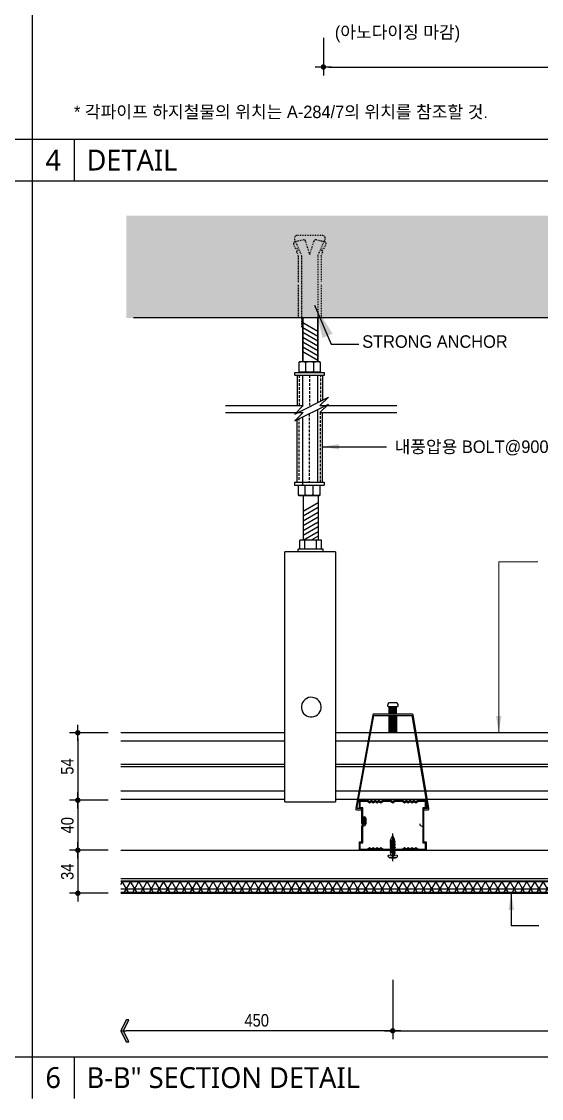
# Model space of a CAD drawing. Header units: millimetres. Extents: x 2352 to 12473, y 635 to 7997.
# Drawn here: x 8947 to 10195, y 2507 to 5089 of the extents above; entities that cross this region are included whole.
import ezdxf
from ezdxf.enums import TextEntityAlignment as Align

# ---------------------------------------------------------------- set-up
doc = ezdxf.new("R2010")
doc.units = ezdxf.units.MM
for name, pattern in [('A2', [8, 2, -2, 2, -2]), ('CENTER', [2, 1.25, -0.25, 0.25, -0.25]), ('CENTER2', [1.125, 0.75, -0.125, 0.125, -0.125]), ('HIDDEN', [9.525, 6.35, -3.175])]:
    doc.linetypes.add(name, pattern=pattern)
doc.layers.get('Defpoints').update_dxf_attribs({"color": 187})
for name, color, linetype in [('1', 1, 'Continuous'), ('A-ANO-LEAD', 7, 'Continuous'), ('A-ANO-TABL', 7, 'Continuous'), ('A-DIM', 7, 'Continuous'), ('A-DIM-1', 7, 'Continuous'), ('A-FIN-4', 8, 'Continuous'), ('A-TEXT-TITL', 7, 'Continuous'), ('A-TXT-M', 3, 'Continuous'), ('ANCHOR', 1, 'Continuous'), ('CARRING', 6, 'Continuous'), ('CEIL', 7, 'Continuous'), ('cen', 1, 'Continuous'), ('CEN1', 1, 'CENTER2'), ('clip', 8, 'Continuous'), ('FUR', 4, 'Continuous'), ('HANGER', 9, 'Continuous'), ('HAT', 5, 'Continuous'), ('HATCH', 8, 'Continuous'), ('PE', 9, 'Continuous'), ('SEC', 2, 'Continuous'), ('SYM', 7, 'Continuous'), ('TEXT', 4, 'Continuous'), ('WALL', 3, 'Continuous')]:
    doc.layers.add(name, color=color, linetype=linetype)
doc.layers.add('A-ANNO-LEAD', color=4, linetype='Continuous', lineweight=18)
doc.styles.get("Standard").update_dxf_attribs({"font": 'arial.ttf'})
doc.styles.add('돋움', font='', dxfattribs={"width": 0.9})
doc.styles.add('맑은고딕', font='malgun.ttf')
doc.styles.get('돋움').set_extended_font_data('Dotum')
doc.dimstyles.new('dmp_dim_10', dxfattribs={"dimscale": 10, "dimtxt": 3, "dimasz": 1.3, "dimexe": 2, "dimexo": 3, "dimgap": 1, "dimtad": 1, "dimtoh": 1, "dimdec": 0, "dimzin": 9, "dimdsep": 46, "dimlunit": 6, "dimtxsty": '돋움', "dimblk": 'dot_1', "dimcen": 0, "dimclrt": 3, "dimadec": 0, "dimazin": 0, "dimtm": 1e-09, "dimtfac": 1, "dimtdec": 0, "dimtix": 1, "dimtmove": 2, "dimatfit": 3, "dimldrblk": 'dot_1', "dimfxl": 1, "dimtolj": 1, "dimtzin": 0, "dimarcsym": 2})
doc.dimstyles.new('dmp_dim_100', dxfattribs={"dimscale": 100, "dimtxt": 3, "dimasz": 1.3, "dimexe": 2, "dimexo": 3, "dimgap": 1, "dimtad": 1, "dimdec": 0, "dimzin": 9, "dimdsep": 46, "dimlunit": 6, "dimtxsty": '돋움', "dimblk": 'dot_1', "dimcen": 0, "dimclrt": 3, "dimadec": 0, "dimazin": 0, "dimtm": 1e-09, "dimtfac": 1, "dimtdec": 0, "dimtix": 1, "dimtmove": 2, "dimatfit": 3, "dimldrblk": 'dot_1', "dimfxl": 1, "dimtolj": 1, "dimtzin": 0, "dimarcsym": 2})
doc.dimstyles.get("Standard").update_dxf_attribs({"dimtxt": 0.18, "dimasz": 0.18, "dimexe": 0.18, "dimexo": 0.0625, "dimgap": 0.09, "dimtad": 0, "dimtih": 1, "dimtoh": 1, "dimdec": 4, "dimzin": 0, "dimdsep": 46, "dimtxsty": 'Standard', "dimcen": 0.09, "dimadec": 0, "dimazin": 0, "dimtfac": 1, "dimtdec": 4, "dimtofl": 0, "dimtmove": 0, "dimatfit": 3, "dimfxl": 1, "dimtolj": 1, "dimtzin": 0, "dimarcsym": 0})

# ---------------------------------------------------------------- blocks, each defined once
blk = doc.blocks.new('dot_1')
blk.add_line((-1.5, 0), (1.5, 0))
at = {"const_width": 0.5}
blk.add_lwpolyline([(-0.25, 0, 1), (0.25, 0, 1)], format="xyb", close=True, dxfattribs=at)
blk = doc.blocks.new('*D237')
at = {"layer": 'A-DIM', "color": 0, "lineweight": -2, "transparency": 16777216}
for p, q in [((9155.2, 3383.9), (9062.3, 3383.9)), ((9082.3, 3370.9), (9082.3, 3235.2)), ((9155.2, 3222.2), (9062.3, 3222.2))]:
    blk.add_line(p, q, dxfattribs=at)
at = {"layer": 'Defpoints', "color": 0, "transparency": 16777216}
for p in [(9185.2, 3383.9), (9082.3, 3222.2), (9185.2, 3222.2)]:
    blk.add_point(p, dxfattribs=at)
at = {"layer": 'A-DIM', "color": 0, "lineweight": -2, "transparency": 16777216, "xscale": 13, "yscale": 13, "zscale": 13}
for p, rotation in [((9082.3, 3383.9), 90), ((9082.3, 3222.2), 270)]:
    blk.add_blockref('dot_1', p, dxfattribs=dict(at, rotation=rotation))
at = {"layer": 'A-DIM', "color": 3, "transparency": 16777216, "insert": (9057.3, 3303), "char_height": 30, "attachment_point": 5, "rotation": 90, "style": '돋움'}
blk.add_mtext('\\A1;54', dxfattribs=at)
blk = doc.blocks.new('*D238')
at = {"layer": 'A-DIM', "color": 0, "lineweight": -2, "transparency": 16777216}
for p, q in [((9155.2, 3222.2), (9062.3, 3222.2)), ((9082.3, 3209.2), (9082.3, 3115.2)), ((9155.2, 3102.2), (9062.3, 3102.2))]:
    blk.add_line(p, q, dxfattribs=at)
at = {"layer": 'Defpoints', "color": 0, "transparency": 16777216}
for p in [(9185.2, 3222.2), (9082.3, 3102.2), (9185.2, 3102.2)]:
    blk.add_point(p, dxfattribs=at)
at = {"layer": 'A-DIM', "color": 0, "lineweight": -2, "transparency": 16777216, "xscale": 13, "yscale": 13, "zscale": 13}
for p, rotation in [((9082.3, 3222.2), 90), ((9082.3, 3102.2), 270)]:
    blk.add_blockref('dot_1', p, dxfattribs=dict(at, rotation=rotation))
at = {"layer": 'A-DIM', "color": 3, "transparency": 16777216, "insert": (9057.3, 3162.2), "char_height": 30, "attachment_point": 5, "rotation": 90, "style": '돋움'}
blk.add_mtext('\\A1;40', dxfattribs=at)
blk = doc.blocks.new('*D239')
at = {"layer": 'A-DIM', "color": 0, "lineweight": -2, "transparency": 16777216}
for p, q in [((9155.2, 3102.2), (9062.3, 3102.2)), ((9082.3, 3089.2), (9082.3, 3012.1)), ((9155.2, 2999.1), (9062.3, 2999.1))]:
    blk.add_line(p, q, dxfattribs=at)
at = {"layer": 'Defpoints', "color": 0, "transparency": 16777216}
for p in [(9185.2, 3102.2), (9082.3, 2999.1), (9185.2, 2999.1)]:
    blk.add_point(p, dxfattribs=at)
at = {"layer": 'A-DIM', "color": 0, "lineweight": -2, "transparency": 16777216, "xscale": 13, "yscale": 13, "zscale": 13}
for p, rotation in [((9082.3, 3102.2), 90), ((9082.3, 2999.1), 270)]:
    blk.add_blockref('dot_1', p, dxfattribs=dict(at, rotation=rotation))
at = {"layer": 'A-DIM', "color": 3, "transparency": 16777216, "insert": (9057.3, 3050.7), "char_height": 30, "attachment_point": 5, "rotation": 90, "style": '돋움'}
blk.add_mtext('\\A1;34', dxfattribs=at)
blk = doc.blocks.new('*D240')
at = {"layer": 'A-DIM', "color": 0, "lineweight": -2, "transparency": 16777216}
for p, q in [((9837.6, 2791.5), (9837.6, 2649.3)), ((11187.6, 2779.9), (11187.6, 2649.3)), ((9850.6, 2669.3), (11174.6, 2669.3))]:
    blk.add_line(p, q, dxfattribs=at)
at = {"layer": 'Defpoints', "color": 0, "transparency": 16777216}
for p in [(9837.6, 2821.5), (11187.6, 2809.9), (11187.6, 2669.3)]:
    blk.add_point(p, dxfattribs=at)
at = {"layer": 'A-DIM', "color": 0, "lineweight": -2, "transparency": 16777216, "xscale": 13, "yscale": 13, "zscale": 13, "rotation": 180}
blk.add_blockref('dot_1', (9837.6, 2669.3), dxfattribs=at)
at = {"layer": 'A-DIM', "color": 0, "lineweight": -2, "transparency": 16777216, "xscale": 13, "yscale": 13, "zscale": 13}
blk.add_blockref('dot_1', (11187.6, 2669.3), dxfattribs=at)
at = {"layer": 'A-DIM', "color": 3, "transparency": 16777216, "insert": (10512.6, 2694.3), "char_height": 30, "attachment_point": 5, "style": '돋움'}
blk.add_mtext('\\A1;450', dxfattribs=at)
blk = doc.blocks.new('dot_2')
blk.add_hatch(color=256).paths.add_polyline_path([(-1, 2), (-1.5, 2), (-0.5, 0), (-1.5, -2), (-1, -2), (0, 0)])
blk.add_line((0, 0), (-1, 0))
blk.add_lwpolyline([(-1, 2), (-1.5, 2), (-0.5, 0), (-1.5, -2), (-1, -2), (0, 0)], close=True)
blk = doc.blocks.new('*D242')
at = {"layer": 'A-DIM-1', "color": 0, "lineweight": -2, "transparency": 16777216}
for p, q in [((9837.6, 2791.5), (9837.6, 2649.3)), ((9824.6, 2669.3), (9198.2, 2669.3))]:
    blk.add_line(p, q, dxfattribs=at)
at = {"layer": 'Defpoints', "color": 0, "transparency": 16777216}
for p in [(9185.2, 2821.5), (9837.6, 2821.5), (9185.2, 2669.3)]:
    blk.add_point(p, dxfattribs=at)
at = {"layer": 'A-DIM-1', "color": 0, "lineweight": -2, "transparency": 16777216, "xscale": 13, "yscale": 13, "zscale": 13, "rotation": 180}
blk.add_blockref('dot_2', (9185.2, 2669.3), dxfattribs=at)
at = {"layer": 'A-DIM-1', "color": 0, "lineweight": -2, "transparency": 16777216, "xscale": 13, "yscale": 13, "zscale": 13}
blk.add_blockref('dot_1', (9837.6, 2669.3), dxfattribs=at)
at = {"layer": 'A-DIM-1', "color": 3, "transparency": 16777216, "insert": (9511.4, 2694.3), "char_height": 30, "attachment_point": 5, "style": '돋움'}
blk.add_mtext('\\A1;450', dxfattribs=at)
blk = doc.blocks.new('*D256')
at = {"layer": 'A-DIM', "color": 0, "lineweight": -2, "transparency": 16777216}
for p, q in [((9671.5, 5050.3, 0), (9671.5, 4960.3, 0)), ((11671.5, 5050.3, 0), (11671.5, 4960.3, 0)), ((9684.5, 4980.3, 0), (11658.5, 4980.3, 0))]:
    blk.add_line(p, q, dxfattribs=at)
at = {"layer": 'Defpoints', "color": 0, "transparency": 16777216}
for p in [(9671.5, 5080.3), (11671.5, 5080.3), (11671.5, 4980.3, 0)]:
    blk.add_point(p, dxfattribs=at)
at = {"layer": 'A-DIM', "color": 0, "lineweight": -2, "transparency": 16777216, "xscale": 13, "yscale": 13, "zscale": 13, "rotation": 180}
blk.add_blockref('dot_1', (9671.5, 4980.3, 0), dxfattribs=at)
at = {"layer": 'A-DIM', "color": 0, "lineweight": -2, "transparency": 16777216, "xscale": 13, "yscale": 13, "zscale": 13}
blk.add_blockref('dot_1', (11671.5, 4980.3, 0), dxfattribs=at)
at = {"layer": 'A-DIM', "color": 3, "transparency": 16777216, "insert": (10671.5, 5005.3, 0), "char_height": 30, "attachment_point": 5, "style": '돋움'}
blk.add_mtext('\\A1;200', dxfattribs=at)
blk = doc.blocks.new('A$C1041300C')
at = {"layer": 'CEN1'}
for p, q in [((2, 17.38), (3.12, 19.75)), ((2, 16.2), (2, 17.38)), ((5, 17.38), (3.88, 19.75)), ((5, 16.82), (5, 17.38)), ((2, 17.12), (3.54, 17.12)), ((2, 14.97), (2, 15.7)), ((2, 13.74), (2, 14.47)), ((2, 12.5), (2, 13.24)), ((2, 11.27), (2, 12)), ((2, 10.04), (2, 10.77)), ((2, 8.81), (2, 9.54)), ((5, 15.58), (5, 16.32)), ((5, 14.35), (5, 15.08)), ((5, 13.12), (5, 13.85)), ((5, 11.88), (5, 12.62)), ((5, 10.65), (5, 11.38)), ((5, 9.42), (5, 10.15)), ((5, 8.18), (5, 8.92)), ((7, 4.88), (0, 4.88)), ((0, 4.88), (0, 3.88)), ((2, 7.57), (2, 8.31)), ((2, 6.34), (2, 7.07)), ((2, 4.88), (2, 5.84)), ((5, 6.95), (5, 7.68)), ((5, 4.88), (5, 6.45)), ((7, 3.88), (7, 4.88))]:
    blk.add_line(p, q, dxfattribs=at)
at = {"layer": 'CEN1', "linetype": 'CENTER'}
blk.add_line((3.5, 0), (3.5, 22.15), dxfattribs=at)
at = {"layer": 'CEN1', "linetype": 'Continuous'}
for p, q in [((5.49, 15.28), (1.5, 15.94)), ((5.49, 14.05), (1.5, 14.7)), ((5.49, 12.82), (1.5, 13.47)), ((5.49, 11.58), (1.5, 12.24)), ((5.49, 10.35), (1.5, 11)), ((5.49, 9.12), (1.5, 9.77)), ((1.51, 16), (2, 16.2)), ((1.51, 14.77), (2, 14.97)), ((1.51, 13.54), (2, 13.74)), ((1.51, 12.3), (2, 12.5)), ((1.51, 11.07), (2, 11.27)), ((1.51, 9.84), (2, 10.04)), ((1.51, 8.61), (2, 8.81)), ((1.52, 15.9), (2, 15.7)), ((1.52, 14.66), (2, 14.47)), ((1.52, 13.43), (2, 13.24)), ((1.52, 12.2), (2, 12)), ((1.52, 10.97), (2, 10.77)), ((1.52, 9.73), (2, 9.54)), ((5.48, 15.39), (1.56, 16.03)), ((5.48, 14.15), (1.56, 14.8)), ((5.48, 12.92), (1.56, 13.57)), ((5.48, 11.69), (1.56, 12.33)), ((5.48, 10.46), (1.56, 11.1)), ((5.48, 9.22), (1.56, 9.87)), ((5.48, 7.99), (1.56, 8.63)), ((5.49, 16.52), (2, 17.12)), ((5, 16.32), (2, 16.94)), ((5, 15.58), (2, 16.2)), ((5, 15.08), (2, 15.7)), ((5, 14.35), (2, 14.97)), ((5, 13.85), (2, 14.47)), ((5, 13.12), (2, 13.74)), ((5, 12.62), (2, 13.24)), ((5, 11.88), (2, 12.5)), ((5, 11.38), (2, 12)), ((5, 10.65), (2, 11.27)), ((5, 10.15), (2, 10.77)), ((5, 9.42), (2, 10.04)), ((5, 8.92), (2, 9.54)), ((5, 8.18), (2, 8.81)), ((5.48, 16.62), (2.25, 17.12)), ((5, 16.82), (3.54, 17.12)), ((5.48, 16.62), (5, 16.82)), ((5.49, 16.52), (5, 16.32)), ((5.48, 15.39), (5, 15.58)), ((5.49, 15.28), (5, 15.08)), ((5.48, 14.15), (5, 14.35)), ((5.49, 14.05), (5, 13.85)), ((5.48, 12.92), (5, 13.12)), ((5.49, 12.82), (5, 12.62)), ((5.48, 11.69), (5, 11.88)), ((5.49, 11.58), (5, 11.38)), ((5.48, 10.46), (5, 10.65)), ((5.49, 10.35), (5, 10.15)), ((5.48, 9.22), (5, 9.42)), ((5.49, 9.12), (5, 8.92)), ((5.49, 7.88), (1.5, 8.54)), ((5.49, 6.65), (1.5, 7.31)), ((3.55, 5.74), (1.5, 6.07)), ((1.51, 7.37), (2, 7.57)), ((1.51, 6.14), (2, 6.34)), ((1.52, 8.5), (2, 8.31)), ((1.52, 7.27), (2, 7.07)), ((1.52, 6.03), (2, 5.84)), ((5.48, 6.76), (1.56, 7.4)), ((3.57, 5.84), (1.56, 6.17)), ((5, 7.68), (2, 8.31)), ((5, 6.95), (2, 7.57)), ((5, 6.45), (2, 7.07)), ((3.57, 5.84), (2, 6.34)), ((3.55, 5.74), (2, 5.84)), ((5.48, 7.99), (5, 8.18)), ((5.49, 7.88), (5, 7.68)), ((5.48, 6.76), (5, 6.95)), ((5.49, 6.65), (5, 6.45))]:
    blk.add_line(p, q, dxfattribs=at)
at = {"layer": 'CEN1'}
blk.add_lwpolyline([(0.95, 2.63), (1.18, 2.83), (1.43, 2.93), (1.7, 2.94), (1.97, 2.91), (2.24, 2.84), (2.48, 2.78), (2.69, 2.73), (2.84, 2.73), (2.94, 2.79), (2.99, 2.9), (3.01, 3.06), (3.01, 3.25), (2.99, 3.46), (2.98, 3.66), (2.99, 3.86), (3.03, 4.03), (3.11, 4.17), (3.22, 4.26), (3.35, 4.32), (3.5, 4.34), (3.65, 4.32), (3.78, 4.26), (3.89, 4.17), (3.97, 4.03), (4.01, 3.86), (4.02, 3.66), (4.01, 3.46), (3.99, 3.25), (3.99, 3.06), (4.01, 2.9), (4.06, 2.79), (4.16, 2.73), (4.31, 2.73), (4.52, 2.78), (4.76, 2.84), (5.03, 2.91), (5.3, 2.94), (5.57, 2.93), (5.82, 2.83), (6.05, 2.63)], dxfattribs=at)
at = {"layer": 'CEN1', "linetype": 'Continuous'}
for centre, radius, start, end in [((3.5, 19.48), 0.46, 35.16271, 144.83729), ((1.59, 15.96), 0.0925, 150.07535, 220.13388), ((1.59, 14.72), 0.0925, 150.07535, 220.13388), ((1.59, 13.49), 0.0925, 150.07535, 220.13388), ((1.59, 12.26), 0.0925, 150.07535, 220.13388), ((1.59, 11.03), 0.0925, 150.07535, 220.13388), ((1.59, 9.79), 0.0925, 150.07535, 220.13388), ((5.41, 16.56), 0.0925, 330.07535, 40.13388), ((5.41, 15.33), 0.0925, 330.07535, 40.13388), ((5.41, 14.09), 0.0925, 330.07535, 40.13388), ((5.41, 12.86), 0.0925, 330.07535, 40.13388), ((5.41, 11.63), 0.0925, 330.07535, 40.13388), ((5.41, 10.4), 0.0925, 330.07535, 40.13388), ((5.41, 9.16), 0.0925, 330.07535, 40.13388), ((1.59, 8.56), 0.0925, 150.07535, 220.13388), ((1.59, 7.33), 0.0925, 150.07535, 220.13388), ((1.59, 6.09), 0.0925, 150.07535, 220.13388), ((3.53, 5.79), 0.0602, 290.68507, 49.27288), ((5.41, 7.93), 0.0925, 330.07535, 40.13388), ((5.41, 6.7), 0.0925, 330.07535, 40.13388)]:
    blk.add_arc(centre, radius, start, end, dxfattribs=at)
at = {"layer": 'CEN1'}
for centre, radius, start, end in [((1.3, 3.88), 1.3, 180.02335, 254.41138), ((3.5, 11.64), 9.36, 254.20502, 285.79498), ((5.7, 3.88), 1.3, 285.58862, 359.97665)]:
    blk.add_arc(centre, radius, start, end, dxfattribs=at)
blk = doc.blocks.new('111')
at = {"color": 8, "linetype": 'HIDDEN'}
blk.add_line((1764.31, -990.89), (1764.31, -1003.67), dxfattribs=at)
at = {"layer": 'WALL', "lineweight": 30, "ltscale": 6, "rotation": 180}
blk.add_blockref('A$C1041300C', (1767.81, -981.51), dxfattribs=at)

msp = doc.modelspace()

# ---------------------------------------------------------------- hatches: boundary and pattern name
h = msp.add_hatch()
h.set_pattern_fill('AR-CONC', color=8, scale=15, style=0)
h.set_pattern_definition([(50, (3232.36, -4097.77), (107.589, -9.4128), [11.25, -123.75]), (355, (3232.36, -4097.77), (-20.8127, 112.8288), [9, -99]), (100.4514, (3241.33, -4098.55), (86.7763, 103.416), [9.561, -105.1713]), (46.1842, (3232.36, -4067.77), (160.0862, -24.8279), [16.875, -185.625]), (96.6356, (3245.7, -4069.84), (140.1993, 146.1178), [14.3416, -157.757]), (351.1842, (3232.36, -4067.77), (140.1993, 146.1178), [13.5, -148.5]), (21, (3247.36, -4075.27), (89.53606, -60.39283), [11.25, -123.75]), (326, (3247.36, -4075.27), (36.4973, 108.7725), [9, -99]), (71.4514, (3254.83, -4080.3), (126.03336, 48.3797), [9.561, -105.1713]), (37.5, (3232.364, -4097.77), (1.82398, 49.93408), [0, -97.8, 0, -100.5, 0, -99.375]), (7.5, (3232.364, -4097.77), (39.46043, 59.16176), [0, -57.3, 0, -95.55, 0, -37.875]), (327.5, (3198.914, -4097.77), (80.07337, -3.38323), [0, -37.5, 0, -117, 0, -155.25]), (317.5, (3183.914, -4097.77), (87.47793, 15.01575), [0, -48.75, 0, -77.7, 0, -110.25])])
h.paths.add_polyline_path([(12176.12, 4378.56), (12176.12, 4624.24), (9198.98, 4624.24), (9198.98, 4378.56)])
at = {"layer": 'A-FIN-4'}
h = msp.add_hatch(dxfattribs=at)
h.set_pattern_fill('NET3', color=256, scale=5.4)
h.set_pattern_definition([(0, (-89896.474, 2307.135), (0, 17.145), []), (60, (-89896.474, 2307.135), (-14.8480055, 8.5725), []), (120, (-89896.474, 2307.135), (-14.8480055, -8.5725), [])])
h.paths.add_polyline_path([(12153.71, 3002.13), (12153.71, 3027.63), (9185.18, 3027.63), (9185.18, 3002.13)])
at = {"layer": 'HATCH'}
h = msp.add_hatch(dxfattribs=at)
h.set_pattern_fill('ANSI31', color=256, scale=80, angle=345, style=0)
h.set_pattern_definition([(30, (8639.372, 2562.471), (-5, 8.660254), [])])
h.paths.add_polyline_path([(9622.79, 3845.88), (9635.01, 3845.88), (9658.79, 3858.52), (9658.79, 3931), (9622.79, 3911.86)])

# ---------------------------------------------------------------- linework, layer by layer
for p, q in [((8973.22, 2507.13), (8973.22, 7997.13)), ((5443.22, 4707.13), (12473.22, 4707.13))]:
    msp.add_line(p, q)
at = {"layer": '1', "linetype": 'A2'}
for p, q in [((9669.28, 4576.13), (9608.19, 4576.13)), ((9604.28, 4545.16), (9599.76, 4556.45)), ((9624.55, 4565.8), (9602.06, 4560.8)), ((9619.35, 4527.67), (9602.27, 4567.1)), ((9619.35, 4527.67), (9602.27, 4567.1)), ((9604.28, 4545.16), (9607.81, 4546.47)), ((9610.49, 4539.89), (9607.81, 4546.47)), ((9638.74, 4530.9), (9628.33, 4563.63)), ((9638.74, 4530.9), (9628.33, 4563.63)), ((9638.74, 4530.9), (9649.15, 4563.63)), ((9638.74, 4530.9), (9649.15, 4563.63)), ((9675.41, 4560.8), (9652.93, 4565.8)), ((9658.12, 4527.67), (9675.21, 4567.1)), ((9658.12, 4527.67), (9675.21, 4567.1)), ((9666.99, 4539.89), (9669.67, 4546.47)), ((9673.19, 4545.16), (9669.67, 4546.47)), ((9673.19, 4545.16), (9677.71, 4556.45)), ((9606.95, 4538.47), (9610.49, 4539.89)), ((9611.28, 4527.67), (9606.95, 4538.47)), ((9611.28, 4527.67), (9606.95, 4538.47)), ((9611.28, 4464.54), (9611.28, 4527.67)), ((9619.35, 4356.63), (9619.35, 4527.67)), ((9658.12, 4527.67), (9658.12, 4356.63)), ((9666.2, 4527.67), (9670.52, 4538.47)), ((9666.2, 4527.67), (9670.52, 4538.47)), ((9666.2, 4527.67), (9666.2, 4464.54)), ((9670.52, 4538.47), (9666.99, 4539.89)), ((9611.28, 4379.89), (9611.28, 4458.08)), ((9666.2, 4458.08), (9666.2, 4379.89))]:
    msp.add_line(p, q, dxfattribs=at)
for centre, radius, start, end in [((9608.19, 4569.67), 6.46, 90, 203.42869), ((9669.28, 4569.67), 6.46, 336.57131, 90), ((9602.76, 4557.65), 3.23, 102.52881, 201.80141), ((9625.25, 4562.65), 3.23, 17.65012, 102.52881), ((9652.23, 4562.65), 3.23, 77.47119, 162.34988), ((9674.71, 4557.65), 3.23, 338.19859, 77.47119)]:
    msp.add_arc(centre, radius, start, end, dxfattribs=at)
at = {"layer": 'A-ANNO-LEAD'}
msp.add_lwpolyline([(10092.02, 3383.92), (10092.02, 3793.83), (10185.55, 3793.83)], dxfattribs=at)
for points in [[(9659.76, 4369.99), (9650.37, 4409.44), (9672.04, 4375.17)], [(10098.69, 3424.35), (10092.02, 3384.35), (10085.35, 3424.35)]]:
    msp.add_solid(points, dxfattribs=at)
at = {"layer": 'A-ANO-LEAD'}
msp.add_line((10122.04, 2999.13), (10122.04, 2921.14), dxfattribs=at)
at = {"layer": 'A-ANO-LEAD', "lineweight": -2}
msp.add_line((10188.37, 2921.14), (10122.04, 2921.14), dxfattribs=at)
at = {"layer": 'A-ANO-LEAD'}
msp.add_solid([(10128.7, 2959.13), (10122.04, 2999.13), (10115.37, 2959.13)], dxfattribs=at)
at = {"layer": 'A-ANO-TABL'}
for p, q in [((5443.22, 4807.13), (12473.22, 4807.13)), ((9073.22, 4807.13), (9073.22, 4707.13)), ((5443.22, 2607.13), (12473.22, 2607.13)), ((9073.22, 2607.13), (9073.22, 2507.13))]:
    msp.add_line(p, q, dxfattribs=at)
at = {"layer": 'A-FIN-4'}
for p, q in [((9185.18, 3034.67), (12153.71, 3034.67)), ((9185.18, 3029.13), (12153.71, 3029.13)), ((9185.18, 3027.63), (12153.71, 3027.63)), ((9185.18, 3002.13), (12153.71, 3002.13)), ((9185.18, 2999.13), (12153.71, 2999.13))]:
    msp.add_line(p, q, dxfattribs=at)
msp.add_lwpolyline([(12153.71, 2999.13), (10842.4, 2999.13), (10716.44, 2999.13), (9185.18, 2999.13)], dxfattribs=at)
at = {"layer": 'ANCHOR'}
for p, q in [((9700.54, 3818.18), (9578.79, 3818.18)), ((9578.79, 3218.17), (9578.79, 3818.18)), ((9687.69, 3818.18), (9591.64, 3818.18)), ((9700.54, 3818.18), (9700.54, 3218.17))]:
    msp.add_line(p, q, dxfattribs=at)
at = {"layer": 'CARRING'}
for p, q in [((9578.79, 3383.92), (9185.18, 3383.92)), ((9578.79, 3223.92), (9185.18, 3223.92))]:
    msp.add_line(p, q, dxfattribs=at)
at = {"layer": 'CARRING', "color": 8}
for p, q in [((9578.79, 3363.92), (9185.18, 3363.92)), ((9578.79, 3308.24), (9185.18, 3308.24)), ((9578.79, 3302.22), (9185.18, 3302.22)), ((9578.79, 3243.92), (9185.18, 3243.92))]:
    msp.add_line(p, q, dxfattribs=at)
at = {"layer": 'CARRING'}
for points in [[(11326.99, 3383.92), (10842.4, 3383.92), (10614.4, 3383.92), (10497.04, 3383.92), (9700.54, 3383.92)], [(11326.99, 3223.92), (10842.4, 3223.92), (10614.4, 3223.92), (10497.04, 3223.92), (9700.54, 3223.92)]]:
    msp.add_lwpolyline(points, dxfattribs=at)
at = {"layer": 'CARRING', "color": 8}
for points in [[(11326.99, 3363.92), (10842.4, 3363.92), (10614.4, 3363.92), (10497.04, 3363.92), (9700.54, 3363.92)], [(11326.99, 3308.24), (10842.4, 3308.24), (10614.4, 3308.24), (10497.04, 3308.24), (9700.54, 3308.24)], [(11326.99, 3302.22), (10842.4, 3302.22), (10614.4, 3302.22), (10497.04, 3302.22), (9700.54, 3302.22)], [(11326.99, 3243.92), (10842.4, 3243.92), (10614.4, 3243.92), (10497.04, 3243.92), (9700.54, 3243.92)]]:
    msp.add_lwpolyline(points, dxfattribs=at)
at = {"layer": 'CEIL'}
for p, q in [((9215.86, 4379.89), (12161.15, 4379.89)), ((9578.79, 3218.17), (9700.54, 3218.17))]:
    msp.add_line(p, q, dxfattribs=at)
at = {"layer": 'cen'}
msp.add_arc((9642.37, 3445.44), 23.63, 117.38711, 117.38705, dxfattribs=at)
at = {"layer": 'clip', "color": 1}
for p, q in [((9829.55, 3439.59), (9842.97, 3447.34)), ((9829.55, 3432.1), (9829.55, 3447.34)), ((9829.55, 3442.7), (9837.58, 3447.34)), ((9829.55, 3445.82), (9832.19, 3447.34)), ((9829.55, 3436.48), (9846.79, 3446.44)), ((9829.55, 3436.39), (9842.97, 3444.14)), ((9829.55, 3428.9), (9829.55, 3444.14)), ((9829.55, 3439.5), (9837.58, 3444.14)), ((9829.55, 3442.62), (9832.19, 3444.14)), ((9829.55, 3433.37), (9846.79, 3443.33)), ((9829.55, 3433.28), (9846.79, 3443.24)), ((9829.55, 3430.17), (9846.79, 3440.13)), ((9832.73, 3432.1), (9846.79, 3440.21)), ((9832.73, 3428.9), (9846.79, 3437.01)), ((9838.12, 3432.1), (9846.79, 3437.1)), ((9846.79, 3432.1), (9846.79, 3447.34)), ((9846.79, 3428.9), (9846.79, 3444.14)), ((9829.55, 3417.95), (9842.97, 3425.7)), ((9829.55, 3421.06), (9837.58, 3425.7)), ((9829.55, 3424.17), (9832.19, 3425.7)), ((9829.55, 3414.83), (9846.79, 3424.79)), ((9829.55, 3411.72), (9846.79, 3421.68)), ((9829.55, 3408.61), (9846.79, 3418.57)), ((9829.55, 3402.39), (9843.51, 3410.45)), ((9829.55, 3405.5), (9838.12, 3410.45)), ((9829.55, 3399.28), (9846.79, 3409.23)), ((9832.73, 3410.45), (9846.79, 3418.57)), ((9838.12, 3428.9), (9846.79, 3433.9)), ((9838.12, 3410.45), (9846.79, 3415.46)), ((9843.51, 3432.1), (9846.79, 3433.99)), ((9843.51, 3428.9), (9846.79, 3430.79)), ((9843.51, 3410.45), (9846.79, 3412.35)), ((9829.55, 3396.16), (9846.79, 3406.12)), ((9829.55, 3393.05), (9846.79, 3403.01)), ((9829.55, 3389.94), (9846.79, 3399.9)), ((9829.55, 3386.83), (9846.79, 3396.79)), ((9829.55, 3386.83), (9842.97, 3394.58)), ((9829.55, 3389.94), (9837.58, 3394.58)), ((9829.55, 3393.05), (9832.19, 3394.58)), ((9830.62, 3384.34), (9846.79, 3393.67)), ((9836.01, 3384.34), (9846.79, 3390.56)), ((9841.4, 3384.34), (9846.79, 3387.45))]:
    msp.add_line(p, q, dxfattribs=at)
msp.add_lwpolyline([(9851.11, 3448.94), (9851.11, 3449.56, 0.4142136), (9844.71, 3455.96), (9831.63, 3455.96, 0.4142136), (9825.23, 3449.56), (9825.23, 3448.94, 0.4142136), (9826.83, 3447.34), (9849.51, 3447.34, 0.4142136)], format="xyb", close=True, dxfattribs=at)
at = {"layer": 'clip', "color": 2}
msp.add_lwpolyline([(9909.79, 3198.97), (9921.49, 3198.97, 0.5023969), (9924.55, 3203.09), (9886.66, 3426.62, 0.3312062), (9883.59, 3428.9), (9792.75, 3428.9, 0.3312062), (9789.68, 3426.62), (9748.87, 3203.09, 0.5023969), (9751.94, 3198.97), (9763.63, 3198.97), (9763.63, 3202.17), (9751.94, 3202.17), (9792.75, 3425.7), (9883.59, 3425.7), (9921.49, 3202.17), (9909.79, 3202.17)], format="xyb", close=True, dxfattribs=at)
at = {"layer": 'clip', "color": 1}
msp.add_lwpolyline([(9829.55, 3384.34), (9829.55, 3425.7), (9846.79, 3425.7), (9846.79, 3383.86)], dxfattribs=at)
at = {"layer": 'FUR'}
for p, q in [((9628.66, 4271.48), (9628.66, 4250.15)), ((9648.05, 4271.48), (9648.05, 4250.15)), ((9602.82, 4247.89), (9673.89, 4247.89)), ((9602.82, 4241.43), (9602.82, 4247.89)), ((9602.82, 4241.43), (9673.89, 4241.43)), ((9673.89, 4241.43), (9673.89, 4247.89)), ((9673.89, 4241.43), (9673.89, 4247.89)), ((9601.83, 3984.51), (9672.9, 3984.51)), ((9601.83, 3984.51), (9601.83, 3978.05)), ((9601.83, 3978.05), (9672.9, 3978.05)), ((9672.9, 3984.51), (9672.9, 3978.05)), ((9627.67, 3954.46), (9627.67, 3975.78)), ((9647.06, 3954.46), (9647.06, 3975.78)), ((9610.78, 3817.88), (9610.78, 3823.88)), ((9666.79, 3845.88), (9614.78, 3845.88)), ((9614.78, 3823.88), (9614.78, 3845.88)), ((9626.78, 3823.88), (9626.78, 3845.88)), ((9654.79, 3823.88), (9654.79, 3845.88)), ((9666.79, 3823.88), (9666.79, 3845.88)), ((9670.79, 3817.88), (9670.79, 3823.88))]:
    msp.add_line(p, q, dxfattribs=at)
for points in [[(9664.2, 4250.15), (9664.2, 4271.48), (9662.59, 4273.74), (9614.12, 4273.74), (9612.51, 4271.48), (9612.51, 4250.15), (9614.12, 4247.89), (9662.59, 4247.89)], [(9663.21, 3975.78), (9663.21, 3954.46), (9661.6, 3952.2), (9613.13, 3952.2), (9611.52, 3954.46), (9611.52, 3975.78), (9613.13, 3978.05), (9661.6, 3978.05)]]:
    msp.add_lwpolyline(points, close=True, dxfattribs=at)
for points in [[(9664.2, 4271.48, 0.218444), (9648.05, 4271.48, 0.1820367), (9628.66, 4271.48, 0.218444), (9612.51, 4271.48)], [(9664.2, 4250.15, -0.218444), (9648.05, 4250.15, -0.1820367), (9628.66, 4250.15, -0.218444), (9612.51, 4250.15)], [(9663.21, 3975.78, 0.218444), (9647.06, 3975.78, 0.1820367), (9627.67, 3975.78, 0.218444), (9611.52, 3975.78)], [(9663.21, 3954.46, -0.218444), (9647.06, 3954.46, -0.1820367), (9627.67, 3954.46, -0.218444), (9611.52, 3954.46)]]:
    msp.add_lwpolyline(points, format="xyb", dxfattribs=at)
msp.add_lwpolyline([(9670.79, 3823.88), (9610.78, 3823.88)], dxfattribs=at)
at = {"layer": 'HANGER'}
for p, q in [((9621.78, 4273.74), (9621.78, 4379.89)), ((9621.78, 4379.25), (9621.78, 4273.74)), ((9657.78, 4273.74), (9657.78, 4379.89)), ((9657.78, 4379.25), (9657.78, 4273.74)), ((9621.78, 4168.39), (9621.78, 4241.43)), ((9657.78, 4175.76), (9657.78, 4241.43)), ((9657.78, 3984.51), (9657.78, 4159.14)), ((9621.78, 3977.14), (9621.78, 4141.14)), ((9622.79, 3952.2), (9622.79, 3845.88)), ((9658.79, 3952.2), (9658.79, 3845.88))]:
    msp.add_line(p, q, dxfattribs=at)
at = {"layer": 'HATCH'}
for p, q in [((9621.78, 4367.42), (9657.78, 4346.64)), ((9621.78, 4355.87), (9657.78, 4335.09)), ((9621.78, 4344.33), (9657.78, 4323.54)), ((9621.78, 4332.78), (9657.78, 4311.99)), ((9621.78, 4321.23), (9657.78, 4300.45)), ((9621.78, 4309.68), (9657.78, 4288.9)), ((9621.78, 4309.68), (9657.78, 4288.9)), ((9621.78, 4298.14), (9657.78, 4277.35)), ((9622.79, 3915.44), (9658.79, 3936.23)), ((9658.79, 3855.4), (9642.29, 3845.88))]:
    msp.add_line(p, q, dxfattribs=at)
at = {"layer": 'PE', "color": 9}
msp.add_line((9185.18, 3102.17), (12153.71, 3102.17), dxfattribs=at)
at = {"layer": 'SEC'}
for p, q in [((9768.03, 3178.88), (9768.03, 3166.88)), ((9770.43, 3178.88), (9770.43, 3166.88)), ((9772.83, 3178.88), (9772.83, 3165.46)), ((9768.03, 3166.88), (9765.63, 3166.88)), ((9768.03, 3174.88), (9768.03, 3166.88)), ((9768.03, 3174.88), (9770.43, 3174.88)), ((9770.43, 3174.88), (9770.43, 3166.88))]:
    msp.add_line(p, q, dxfattribs=at)
for points in [[(9763.63, 3166.48), (9763.63, 3202.17), (9757.63, 3202.17), (9757.63, 3222.17), (9777.63, 3222.17), (9782.13, 3218.97), (9786.63, 3222.17), (9791.13, 3218.97), (9795.63, 3222.17), (9800.13, 3218.97), (9804.63, 3222.17), (9809.13, 3218.97), (9813.63, 3222.17), (9833.13, 3222.17), (9837.63, 3218.97), (9842.13, 3222.17), (9861.63, 3222.17), (9866.13, 3218.97), (9870.63, 3222.17), (9875.13, 3218.97), (9879.63, 3222.17), (9884.13, 3218.97), (9888.63, 3222.17), (9893.13, 3218.97), (9897.63, 3222.17), (9917.63, 3222.17), (9917.63, 3202.17), (9911.63, 3202.17), (9911.63, 3122.17), (9917.63, 3122.17), (9917.63, 3102.17), (9897.63, 3102.17), (9893.13, 3105.37), (9888.63, 3102.17), (9884.13, 3105.37), (9879.63, 3102.17), (9875.13, 3105.37), (9870.63, 3102.17), (9866.13, 3105.37), (9861.63, 3102.17), (9842.13, 3102.17), (9837.63, 3105.37), (9842.13, 3102.17)], [(9765.63, 3166.88), (9765.63, 3204.17), (9759.63, 3204.17), (9759.63, 3220.17), (9776.87, 3220.17), (9782.13, 3216.29), (9786.63, 3219.49), (9791.13, 3216.29), (9795.63, 3219.49), (9800.13, 3216.29), (9804.63, 3219.49), (9809.13, 3216.29), (9814.39, 3220.17), (9832.18, 3220.17), (9837.63, 3216.29), (9843.08, 3220.17), (9860.87, 3220.17), (9866.13, 3216.29), (9870.63, 3219.49), (9875.13, 3216.29), (9879.63, 3219.49), (9884.13, 3216.29), (9888.63, 3219.49), (9893.13, 3216.29), (9898.39, 3220.17), (9915.63, 3220.17), (9915.63, 3204.17), (9909.63, 3204.17), (9909.63, 3120.17), (9915.63, 3120.17), (9915.63, 3104.17), (9898.39, 3104.17), (9893.13, 3108.05), (9888.63, 3104.85), (9884.13, 3108.05), (9879.63, 3104.85), (9875.13, 3108.05), (9870.63, 3104.85), (9866.13, 3108.05), (9860.87, 3104.17), (9843.08, 3104.17), (9837.63, 3108.05), (9832.18, 3104.17), (9814.39, 3104.17), (9809.13, 3108.05), (9804.63, 3104.85), (9800.13, 3108.05), (9795.63, 3104.85), (9791.13, 3108.05), (9786.63, 3104.85), (9782.13, 3108.05), (9776.87, 3104.17), (9759.63, 3104.17), (9759.63, 3120.17), (9765.63, 3120.17), (9765.63, 3159.15)], [(9813.63, 3102.17), (9833.13, 3102.17), (9837.63, 3105.37), (9833.13, 3102.17), (9813.63, 3102.17), (9809.13, 3105.37), (9804.63, 3102.17), (9800.13, 3105.37), (9795.63, 3102.17), (9791.13, 3105.37), (9786.63, 3102.17), (9782.13, 3105.37), (9777.63, 3102.17), (9757.63, 3102.17), (9757.63, 3122.17), (9763.63, 3122.17), (9763.63, 3160.47)]]:
    msp.add_lwpolyline(points, dxfattribs=at)
msp.add_lwpolyline([(9770.43, 3166.88, -1.0605521), (9763.63, 3166.88)], format="xyb", dxfattribs=at)
for centre, radius, start, end in [((9769.23, 3178.88), 3.6, 0, 180), ((9769.23, 3178.88), 1.2, 0, 180), ((9766.81, 3160.16), 3.19, 98.52124, 185.54347), ((9766.83, 3166.88), 1.2, 180, 0), ((9767.76, 3158.12), 2.37, 104.58443, 154.1568), ((9767.19, 3166.09), 5.68, 269.75995, 353.58041), ((9908.15, 3166.09), 5.68, 186.41959, 270.24005)]:
    msp.add_arc(centre, radius, start, end, dxfattribs=at)
at = {"layer": 'SYM'}
for points in [[(9436.59, 4168.39), (9622.85, 4168.39), (9602.66, 4148.2), (9683.43, 4188.58), (9663.23, 4168.39), (9847.36, 4168.39)], [(9436.59, 4151.77), (9622.85, 4151.77), (9602.66, 4131.58), (9683.43, 4171.97), (9663.23, 4151.77), (9847.36, 4151.77)]]:
    msp.add_lwpolyline(points, dxfattribs=at)
at = {"layer": 'TEXT'}
for p, q in [((9609.49, 4168.39), (9609.49, 4241.43)), ((9670.06, 4181.9), (9670.06, 4241.43)), ((9608.5, 3984.51), (9608.5, 4134.5)), ((9669.07, 3984.51), (9669.07, 4151.77))]:
    msp.add_line(p, q, dxfattribs=at)
at = {"layer": 'TEXT', "color": 5, "linetype": 'HIDDEN'}
for p, q in [((9614.33, 4168.39), (9614.33, 4241.43)), ((9638.36, 4241.43), (9638.36, 4166.05)), ((9665.22, 4179.48), (9665.22, 4241.43)), ((9613.34, 3990.19), (9613.34, 4136.92)), ((9637.36, 4148.93), (9637.36, 3984.51)), ((9664.23, 3984.51), (9664.23, 4149.35))]:
    msp.add_line(p, q, dxfattribs=at)

# ---------------------------------------------------------------- block references
at = {"layer": 'HAT', "xscale": -3, "yscale": 3, "zscale": 3, "rotation": 180}
msp.add_blockref('111', (4544.7, 131.61), dxfattribs=at)

# ---------------------------------------------------------------- texts
at = {"layer": 'A-TEXT-TITL', "style": '맑은고딕'}
for s, p in [('4', (9023.22, 4757.13)), ('6', (9023.22, 2557.13))]:
    msp.add_text(s, height=50, dxfattribs=at).set_placement(p, align=Align.MIDDLE_CENTER)
for s, p in [('DETAIL', (9103.22, 4757.13)), ('B-B" SECTION DETAIL', (9103.22, 2557.13))]:
    msp.add_text(s, height=50, dxfattribs=at).set_placement(p, align=Align.MIDDLE_LEFT)
at = {"layer": 'A-TXT-M', "color": 3, "linetype": 'Continuous', "ltscale": 0.8, "style": '돋움'}
for s, p in [('(아노다이징 마감)', (9698.86, 5048.88)), ('* 각파이프 하지철물의 위치는 A-284/7의 위치를 참조할 것. ', (9073.22, 4857.75)), ('STRONG ANCHOR', (9764.53, 4307)), ('내풍압용 BOLT@900', (9842.22, 4054.86))]:
    msp.add_text(s, height=30, rotation=360, dxfattribs=at).set_placement(p)

# ---------------------------------------------------------------- dimensions: what is measured, and where the dimension line sits
at = {"layer": 'A-DIM'}
dim = msp.add_linear_dim(base=(11671.52, 4980.32, 0), p1=(9671.52, 5080.32), p2=(11671.52, 5080.32), dimstyle='dmp_dim_10', override={"dimlfac": 0.1}, dxfattribs=at)
dim.commit()
dim.dimension.update_dxf_attribs({"geometry": '*D256', "text_midpoint": (10671.52, 5005.34, 0)})
for base, p1, p2, picture, middle in [((9082.35, 3222.17), (9185.18, 3383.92), (9185.18, 3222.17), '*D237', (9057.33, 3303.05)), ((9082.35, 3102.17), (9185.18, 3222.17), (9185.18, 3102.17), '*D238', (9057.33, 3162.17)), ((9082.35, 2999.13), (9185.18, 3102.17), (9185.18, 2999.13), '*D239', (9057.33, 3050.65))]:
    dim = msp.add_linear_dim(base=base, p1=p1, p2=p2, angle=90, dimstyle='dmp_dim_10', override={"dimlfac": 0.3333}, dxfattribs=at)
    dim.commit()
    dim.dimension.update_dxf_attribs({"geometry": picture, "text_midpoint": middle})
dim = msp.add_linear_dim(base=(11187.63, 2669.27), p1=(9837.63, 2821.52), p2=(11187.63, 2809.88), text='450', dimstyle='dmp_dim_10', dxfattribs=at)
dim.commit()
dim.dimension.update_dxf_attribs({"geometry": '*D240', "text_midpoint": (10512.63, 2694.29)})
at = {"layer": 'A-DIM-1'}
dim = msp.add_linear_dim(base=(9185.18, 2669.27), p1=(9837.63, 2821.52), p2=(9185.18, 2821.52), angle=180, text='450', dimstyle='dmp_dim_100', override={"dimscale": 10, "dimblk1": 'dot_1', "dimblk2": 'dot_2', "dimsah": 1, "dimse2": 1}, dxfattribs=at)
dim.commit()
dim.dimension.update_dxf_attribs({"geometry": '*D242', "text_midpoint": (9511.41, 2694.29)})

# ---------------------------------------------------------------- leaders
at = {"layer": 'A-ANNO-LEAD'}
for points, override in [([(9650.37, 4409.44), (9689.72, 4316.05), (9756.55, 4316.05)], {"dimscale": 10, "dimasz": 8, "dimzin": 8, "dimtix": 1, "dimtofl": 1}), ([(9669.07, 4069.83), (9822.46, 4069.64)], {"dimscale": 5, "dimasz": 8, "dimzin": 8, "dimtix": 1, "dimtofl": 1})]:
    msp.add_leader(points, dimstyle='Standard', override=override, dxfattribs=at)

doc.saveas('drawing.dxf')
